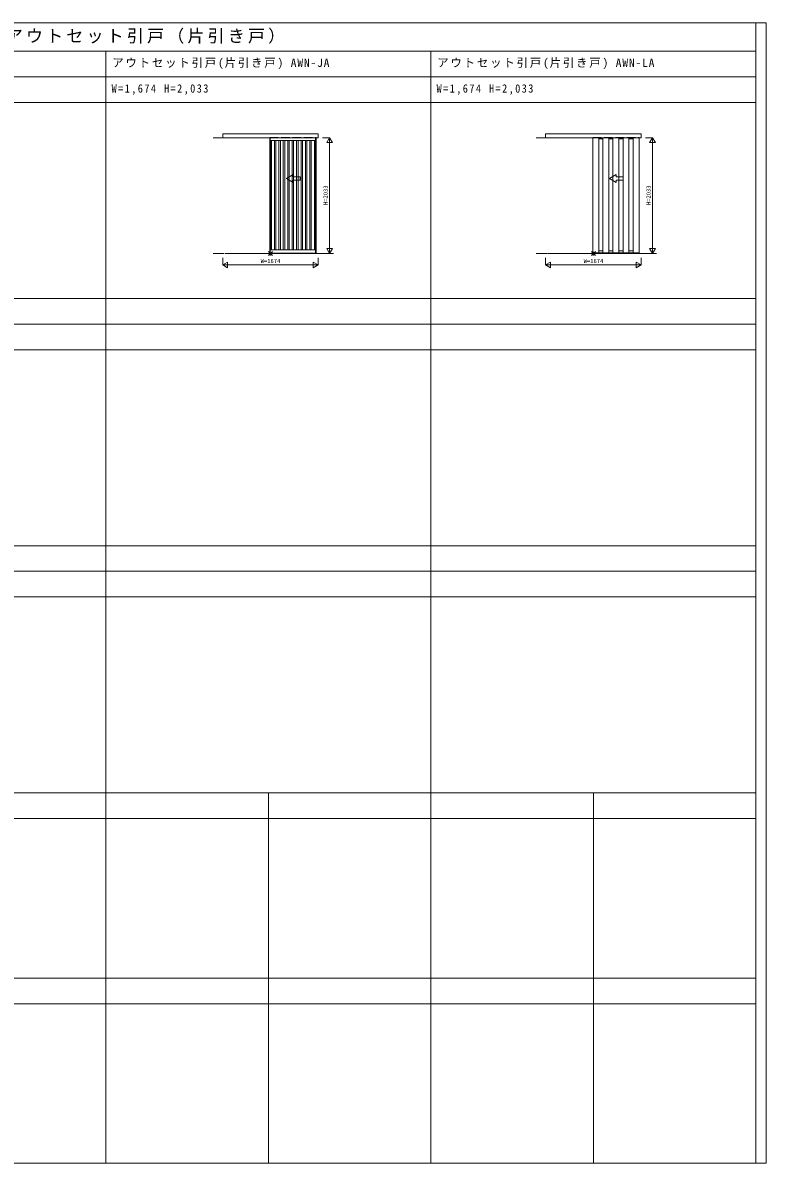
# Model space of a CAD drawing. Units: millimetres, scale not verified. Extents: x -21025 to 7656, y -14850 to 5150.
# Drawn here: x -5382 to 7656, y -14850 to 5150 of the extents above; entities that cross this region are included whole.
import ezdxf
from ezdxf.enums import TextEntityAlignment as Align

# ---------------------------------------------------------------- set-up
doc = ezdxf.new("R2010")
doc.units = ezdxf.units.MM
doc.header["$LTSCALE"] = 50
doc.linetypes.add('DASHED3', pattern=[4, 3, -1])
doc.linetypes.add('DOUBLE_CHAIN2', pattern=[12.8, 9, -1, 0.6, -0.6, 0.6, -1])
doc.layers.add('0-0_0', color=7, linetype='Continuous')
for name, color, linetype, lineweight in [('0-1_YKK_F1', 7, 'Continuous', 9), ('0-2_YKK_IN', 7, 'Continuous', 9), ('0-3_YKK_A1', 4, 'Continuous', 9), ('0-4_YKK_N1', 2, 'Continuous', 9)]:
    doc.layers.add(name, color=color, linetype=linetype, lineweight=lineweight)
doc.styles.add('ＭＳ ゴシック', font='')
doc.styles.get('ＭＳ ゴシック').set_extended_font_data('MS Gothic')

msp = doc.modelspace()

# ---------------------------------------------------------------- linework, layer by layer
at = {"layer": '0-1_YKK_F1'}
for p, q in [((-21025, 5150), (7656.02, 5150)), ((7475, -14850), (7475, 5150)), ((7656.02, -14850), (7656.02, 5150)), ((-21025, 4650), (7475, 4650)), ((-3925, -14850), (-3925, 4650)), ((1775, -14850), (1775, 4650)), ((-21025, 4200), (7475, 4200)), ((-21025, 3750), (7475, 3750)), ((-21025, 315), (7475, 315)), ((-21025, -135), (7475, -135)), ((-21025, -585), (7475, -585)), ((-21025, -4020), (7475, -4020)), ((-21025, -4470), (7475, -4470)), ((-21025, -4920), (7475, -4920)), ((-21025, -8355), (7475, -8355)), ((-1075, -14850), (-1075, -8355)), ((4625, -14850), (4625, -8355)), ((-21025, -8805), (7475, -8805)), ((-21025, -11602.5), (7475, -11602.5)), ((-21025, -12052.5), (7475, -12052.5)), ((-21025, -14850), (7656.02, -14850))]:
    msp.add_line(p, q, dxfattribs=at)
at = {"layer": '0-2_YKK_IN'}
for p, q in [((-1075, 1137.85), (-1004.29, 1067.15)), ((-1075, 1067.15), (-1004.29, 1137.85)), ((4589.64, 1137.85), (4660.36, 1067.15)), ((4589.64, 1067.15), (4660.36, 1137.85))]:
    msp.add_line(p, q, dxfattribs=at)
for centre in [(-1039.64, 1102.5), (4625, 1102.5)]:
    msp.add_circle(centre, 25, dxfattribs=at)
at = {"layer": '0-3_YKK_A1'}
for p, q in [((-1876.65, 3135.5), (-1876.65, 3200.5)), ((-202.64, 3200.5), (-1876.65, 3200.5)), ((-1876.65, 3135.5), (-1876.65, 3200.5)), ((-202.64, 3200.5), (-1876.65, 3200.5)), ((-202.64, 3135.5), (-202.64, 3200.5)), ((-202.64, 3135.5), (-202.64, 3200.5)), ((3788, 3135.5), (3788, 3200.5)), ((5462, 3200.5), (3788, 3200.5)), ((3788, 3135.5), (3788, 3200.5)), ((5462, 3200.5), (3788, 3200.5)), ((5462, 3135.5), (5462, 3200.5)), ((5462, 3135.5), (5462, 3200.5)), ((-1887.23, 3135.5), (-2045.48, 3135.5)), ((-1887.23, 3135.5), (-2045.48, 3135.5)), ((-1876.65, 3135.5), (-202.64, 3135.5)), ((-1876.65, 3135.5), (-202.64, 3135.5)), ((-1051.64, 1115.49), (-1051.64, 3140.5)), ((-1051.64, 3140.5), (-1036.65, 3140.5)), ((-1051.64, 3140.5), (-1051.64, 1121.5)), ((-1042.15, 1115.5), (-1042.15, 3140.5)), ((-247.65, 3083.5), (-1042.15, 3083.5)), ((-1025.14, 1167.5), (-1025.14, 3083.5)), ((-1023.14, 1167.5), (-1023.14, 3083.5)), ((-968.09, 3083.5), (-968.09, 1167.5)), ((-942.09, 1167.5), (-942.09, 3083.5)), ((-890.55, 3083.5), (-890.55, 1167.5)), ((-864.54, 1167.5), (-864.54, 3083.5)), ((-812.99, 3083.5), (-812.99, 1167.5)), ((-786.99, 1167.5), (-786.99, 3083.5)), ((-735.44, 3083.5), (-735.44, 1167.5)), ((-709.44, 1167.5), (-709.44, 3083.5)), ((-657.89, 3083.5), (-657.89, 1167.5)), ((-631.89, 1167.5), (-631.89, 3083.5)), ((-580.34, 3083.5), (-580.34, 1167.5)), ((-554.34, 1167.5), (-554.34, 3083.5)), ((-502.8, 3083.5), (-502.8, 1167.5)), ((-476.8, 1167.5), (-476.8, 3083.5)), ((-425.24, 3083.5), (-425.24, 1167.5)), ((-399.25, 1167.5), (-399.25, 3083.5)), ((-347.69, 3083.5), (-347.69, 1167.5)), ((-321.69, 1167.5), (-321.69, 3083.5)), ((-266.65, 3083.5), (-266.65, 1167.5)), ((-264.64, 3083.5), (-264.64, 1167.5)), ((-247.65, 3140.5), (-247.65, 1115.5)), ((-237.64, 1115.49), (-237.64, 3140.5)), ((-237.64, 3140.5), (-237.64, 1115.5)), ((3777.42, 3135.5), (3619.17, 3135.5)), ((3777.42, 3135.5), (3619.17, 3135.5)), ((3788, 3135.5), (5462, 3135.5)), ((3788, 3135.5), (5462, 3135.5)), ((4613, 1115.5), (4613, 3140.5)), ((4613, 3140.5), (4628, 3140.5)), ((4613, 3140.5), (4613, 1121.5)), ((4718, 1115.5), (4718, 3135.5)), ((4718, 3115.5), (4790.25, 3115.5)), ((4790.25, 3135.5), (4790.25, 1115.5)), ((4895.25, 1115.5), (4895.25, 3135.5)), ((4895.25, 3115.5), (4967.5, 3115.5)), ((4967.5, 3135.5), (4967.5, 1115.5)), ((5072.5, 1115.5), (5072.5, 3135.5)), ((5072.5, 3115.5), (5144.75, 3115.5)), ((5144.75, 3135.5), (5144.75, 1115.5)), ((5249.75, 1115.5), (5249.75, 3135.5)), ((5249.75, 3115.5), (5322, 3115.5)), ((5322, 3135.5), (5322, 1115.5)), ((5427, 1115.5), (5427, 3140.5)), ((5427, 3140.5), (5427, 1115.5)), ((-759.64, 2417.86), (-639.64, 2487.15)), ((-759.64, 2417.86), (-639.64, 2487.15)), ((-759.64, 2417.86), (-639.64, 2348.58)), ((-759.64, 2417.86), (-639.64, 2348.58)), ((-639.64, 2447.86), (-639.64, 2487.15)), ((-639.64, 2447.86), (-639.64, 2487.15)), ((4905, 2417.86), (5025, 2487.15)), ((4905, 2417.86), (5025, 2487.15)), ((4905, 2417.86), (5025, 2348.58)), ((4905, 2417.86), (5025, 2348.58)), ((5025, 2447.86), (5025, 2487.15)), ((5025, 2447.86), (5025, 2487.15)), ((-519.64, 2387.86), (-639.64, 2387.86)), ((-639.64, 2348.58), (-639.64, 2387.86)), ((-519.64, 2387.86), (-639.64, 2387.86)), ((-639.64, 2348.58), (-639.64, 2387.86)), ((5145, 2387.86), (5025, 2387.86)), ((5025, 2348.58), (5025, 2387.86)), ((5145, 2387.86), (5025, 2387.86)), ((5025, 2348.58), (5025, 2387.86)), ((-1841.65, 1105.5), (-237.64, 1105.5)), ((-1841.65, 1102.5), (-1841.65, 1105.5)), ((-1841.65, 1105.5), (-237.64, 1105.5)), ((-1841.65, 1102.5), (-1841.65, 1105.5)), ((-237.64, 1102.5), (-1841.65, 1102.5)), ((-237.64, 1102.5), (-1841.65, 1102.5)), ((-1051.85, 1115.49), (-1051.85, 1111.95)), ((-1036.46, 1115.49), (-1051.85, 1115.49)), ((-1051.64, 1115.49), (-1036.46, 1115.49)), ((-1036.46, 1111.44), (-1051.34, 1111.44)), ((-247.65, 1167.5), (-1042.15, 1167.5)), ((-1036.46, 1115.49), (-1036.46, 1111.44)), ((-252.83, 1111.44), (-1036.46, 1111.44)), ((-252.83, 1115.49), (-252.83, 1111.44)), ((-252.83, 1115.49), (-237.44, 1115.49)), ((-237.64, 1115.49), (-252.83, 1115.49)), ((-252.83, 1111.44), (-237.95, 1111.44)), ((-237.64, 1105.5), (-237.64, 1102.5)), ((-237.64, 1105.5), (-237.64, 1102.5)), ((-237.44, 1115.49), (-237.44, 1111.95)), ((3823, 1105.5), (5427, 1105.5)), ((3823, 1102.5), (3823, 1105.5)), ((3823, 1105.5), (5427, 1105.5)), ((3823, 1102.5), (3823, 1105.5)), ((5427, 1102.5), (3823, 1102.5)), ((5427, 1102.5), (3823, 1102.5)), ((4616, 1115.5), (4618.7, 1115.5)), ((4616, 1115.5), (5427, 1115.5)), ((4618.7, 1111.5), (4616, 1111.5)), ((4618.7, 1115.5), (4618.7, 1112)), ((4618.7, 1111.5), (4618.7, 1115.5)), ((4618.7, 1112), (4618.7, 1111.5)), ((4618.7, 1111.5), (5421.3, 1111.5)), ((4718, 1151.5), (4790.25, 1151.5)), ((4895.25, 1151.5), (4967.5, 1151.5)), ((5072.5, 1151.5), (5144.75, 1151.5)), ((5249.75, 1151.5), (5322, 1151.5)), ((5421.3, 1115.5), (5421.3, 1112)), ((5425.7, 1115.5), (5421.3, 1115.5)), ((5421.3, 1111.5), (5421.3, 1115.5)), ((5425.7, 1111.5), (5426.7, 1111.5)), ((5426.7, 1111.5), (5426.8, 1111.51)), ((5426.8, 1111.51), (5426.89, 1111.54)), ((5426.89, 1111.54), (5426.98, 1111.59)), ((5426.98, 1111.59), (5427.06, 1111.65)), ((5427, 1105.5), (5427, 1102.5)), ((5427, 1105.5), (5427, 1102.5)), ((5427.06, 1111.65), (5427.11, 1111.72)), ((5427.11, 1111.72), (5427.16, 1111.81)), ((5427.16, 1111.81), (5427.19, 1111.9)), ((5427.19, 1111.9), (5427.2, 1112))]:
    msp.add_line(p, q, dxfattribs=at)
at = {"layer": '0-3_YKK_A1', "linetype": 'DASHED3'}
for p, q in [((-1051.64, 3140.5), (-237.64, 3140.5)), ((4613, 3140.5), (5427, 3140.5)), ((4718, 3135.5), (4718, 3140.5)), ((4790.25, 3140.5), (4790.25, 3135.5)), ((4895.25, 3135.5), (4895.25, 3140.5)), ((4967.5, 3140.5), (4967.5, 3135.5)), ((5072.5, 3135.5), (5072.5, 3140.5)), ((5144.75, 3140.5), (5144.75, 3135.5)), ((5249.75, 3135.5), (5249.75, 3140.5)), ((5322, 3140.5), (5322, 3135.5)), ((4612.8, 1112), (4612.81, 1111.91)), ((4612.81, 1111.91), (4612.83, 1111.83)), ((4612.83, 1111.83), (4612.87, 1111.75)), ((4612.87, 1111.75), (4612.92, 1111.68)), ((4612.92, 1111.68), (4612.98, 1111.62)), ((4612.98, 1111.62), (4613.05, 1111.57)), ((4613, 1115.5), (4616, 1115.5)), ((4613.05, 1111.57), (4613.13, 1111.53)), ((4613.13, 1111.53), (4613.21, 1111.51)), ((4613.21, 1111.51), (4613.3, 1111.5)), ((4614.3, 1111.5), (4613.3, 1111.5)), ((4614.3, 1115.5), (4616, 1115.5)), ((4616, 1111.5), (4614.3, 1111.5))]:
    msp.add_line(p, q, dxfattribs=at)
at = {"layer": '0-3_YKK_A1', "linetype": 'DOUBLE_CHAIN2'}
for p, q in [((66.51, 1102.5), (-2045.48, 1102.5)), ((66.51, 1102.5), (-2045.48, 1102.5)), ((5731.16, 1102.5), (3619.17, 1102.5)), ((5731.16, 1102.5), (3619.17, 1102.5))]:
    msp.add_line(p, q, dxfattribs=at)
at = {"layer": '0-3_YKK_A1'}
for points in [[(-639.64, 2447.86), (-519.64, 2447.86), (-519.64, 2387.86)], [(-639.64, 2447.86), (-519.64, 2447.86), (-519.64, 2387.86)], [(5025, 2447.86), (5145, 2447.86), (5145, 2387.86)], [(5025, 2447.86), (5145, 2447.86), (5145, 2387.86)], [(5421.3, 1112), (5421.3, 1111.5), (5425.7, 1111.5)], [(5427.2, 1112), (5427.2, 1115.5), (5425.7, 1115.5)]]:
    msp.add_lwpolyline(points, dxfattribs=at)
at = {"layer": '0-3_YKK_A1', "linetype": 'DASHED3'}
msp.add_lwpolyline([(4612.8, 1112), (4612.8, 1115.5), (4614.3, 1115.5)], dxfattribs=at)
at = {"layer": '0-3_YKK_A1'}
for centre, start, end in [((-1051.34, 1111.95), 180, 270), ((-237.95, 1111.95), 270, 0)]:
    msp.add_arc(centre, 0.506, start, end, dxfattribs=at)
at = {"layer": '0-4_YKK_N1'}
for p, q in [((-127.65, 3135.5), (-2.64, 3135.5)), ((-52.64, 3048.9), (-2.64, 3135.5)), ((-52.64, 3048.9), (47.35, 3048.9)), ((-2.64, 3135.5), (-2.64, 1102.5)), ((-2.64, 3135.5), (47.35, 3048.9)), ((5537, 3135.5), (5662, 3135.5)), ((5612, 3048.9), (5662, 3135.5)), ((5612, 3048.9), (5712, 3048.9)), ((5662, 3135.5), (5662, 1102.5)), ((5662, 3135.5), (5712, 3048.9)), ((-202.64, 1027.5), (-202.64, 902.5)), ((-127.65, 1102.5), (-2.64, 1102.5)), ((-52.64, 1189.1), (-2.64, 1102.5)), ((-52.64, 1189.1), (47.35, 1189.1)), ((-2.64, 1102.5), (47.35, 1189.1)), ((5462, 1027.5), (5462, 902.5)), ((5537, 1102.5), (5662, 1102.5)), ((5612, 1189.1), (5662, 1102.5)), ((5612, 1189.1), (5712, 1189.1)), ((5662, 1102.5), (5712, 1189.1)), ((-1876.65, 902.5), (-202.64, 902.5)), ((-1876.65, 902.5), (-1790.04, 852.5)), ((-1790.04, 952.5), (-1790.04, 852.5)), ((-289.25, 952.5), (-289.25, 852.5)), ((-289.25, 952.5), (-202.64, 902.5)), ((-289.25, 852.5), (-202.64, 902.5)), ((3788, 902.5), (5462, 902.5)), ((3788, 902.5), (3874.6, 852.5)), ((3874.6, 952.5), (3874.6, 852.5)), ((5375.4, 952.5), (5375.4, 852.5)), ((5375.4, 952.5), (5462, 902.5)), ((5375.4, 852.5), (5462, 902.5))]:
    msp.add_line(p, q, dxfattribs=at)
for points in [[(-1876.65, 1027.5), (-1876.65, 902.5), (-1790.04, 952.5)], [(3788, 1027.5), (3788, 902.5), (3874.6, 952.5)]]:
    msp.add_lwpolyline(points, dxfattribs=at)

# ---------------------------------------------------------------- texts
at = {"layer": '0-0_0', "color": 3, "insert": (-20541.67, 4775), "char_height": 219.9, "attachment_point": 7, "style": 'ＭＳ ゴシック'}
msp.add_mtext('\\T1.18;ＡＷＮＳＰ＿３１\\~\\~アルミインテリア建材\\~\\~スクリーンパーティション\\~\\~室内引戸\\~\\~上吊り\\~\\~アウトセット引戸（片引き戸）', dxfattribs=at)
at = {"layer": '0-0_0', "char_height": 146.6, "attachment_point": 7, "style": 'ＭＳ ゴシック'}
for s, insert in [('\\T1.16;アウトセット引戸(片引き戸)\\~AWN-JA', (-3813.33, 4337.5)), ('\\T1.16;アウトセット引戸(片引き戸)\\~AWN-LA', (1886.67, 4337.5)), ('\\T1.28;\\W0.9;W=1,674\\~H=2,033', (-3825, 3887.5)), ('\\T1.28;\\W0.9;W=1,674\\~H=2,033', (1875, 3887.5))]:
    msp.add_mtext(s, dxfattribs=dict(at, insert=insert))
at = {"layer": '0-4_YKK_N1', "color": 4, "style": 'ＭＳ ゴシック'}
for p in [(-14.64, 1954), (5650, 1954)]:
    msp.add_text('H=2033', height=73.31, rotation=90, dxfattribs=at).set_placement(p, align=Align.BOTTOM_LEFT)
for p in [(-1209.65, 914.5), (4455, 914.5)]:
    msp.add_text('W=1674', height=73.31, dxfattribs=at).set_placement(p, align=Align.BOTTOM_LEFT)

doc.saveas('drawing.dxf')
